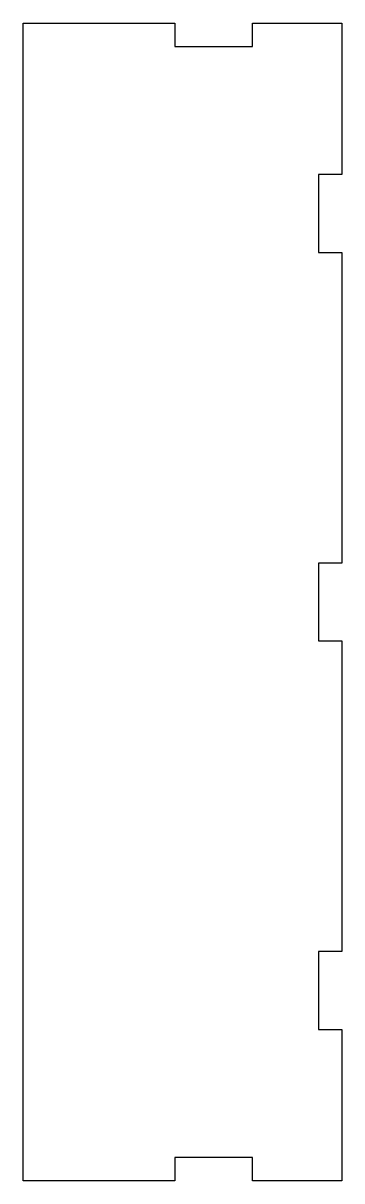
# Model space of a CAD drawing. Header units: millimetres. Extents: x -41 to 0, y -148 to 1.
import ezdxf

# ---------------------------------------------------------------- set-up
doc = ezdxf.new("R2010")
doc.units = ezdxf.units.MM
doc.layers.get('0').update_dxf_attribs({"linetype": 'CONTINUOUS'})

msp = doc.modelspace()

# ---------------------------------------------------------------- linework, layer by layer
msp.add_lwpolyline([(-11.5, -148.5), (-11.5, -145.5), (-21.5, -145.5), (-21.5, -148.5), (-41, -148.5), (-41, 0.5), (-21.5, 0.5), (-21.5, -2.5), (-11.5, -2.5), (-11.5, 0.5), (0, 0.5), (0, -19), (-3, -19), (-3, -29), (0, -29), (0, -69), (-3, -69), (-3, -79), (0, -79), (0, -119), (-3, -119), (-3, -129), (0, -129), (0, -148.5)], close=True)
msp.add_lwpolyline([(-11.5, -148.5), (-11.5, -145.5), (-21.5, -145.5), (-21.5, -148.5), (-41, -148.5), (-41, 0.5), (-21.5, 0.5), (-21.5, -2.5), (-11.5, -2.5), (-11.5, 0.5), (0, 0.5), (0, -19), (-3, -19), (-3, -29), (0, -29), (0, -69), (-3, -69), (-3, -79), (0, -79), (0, -119), (-3, -119), (-3, -129), (0, -129), (0, -148.5)], close=True)

doc.saveas('drawing.dxf')
